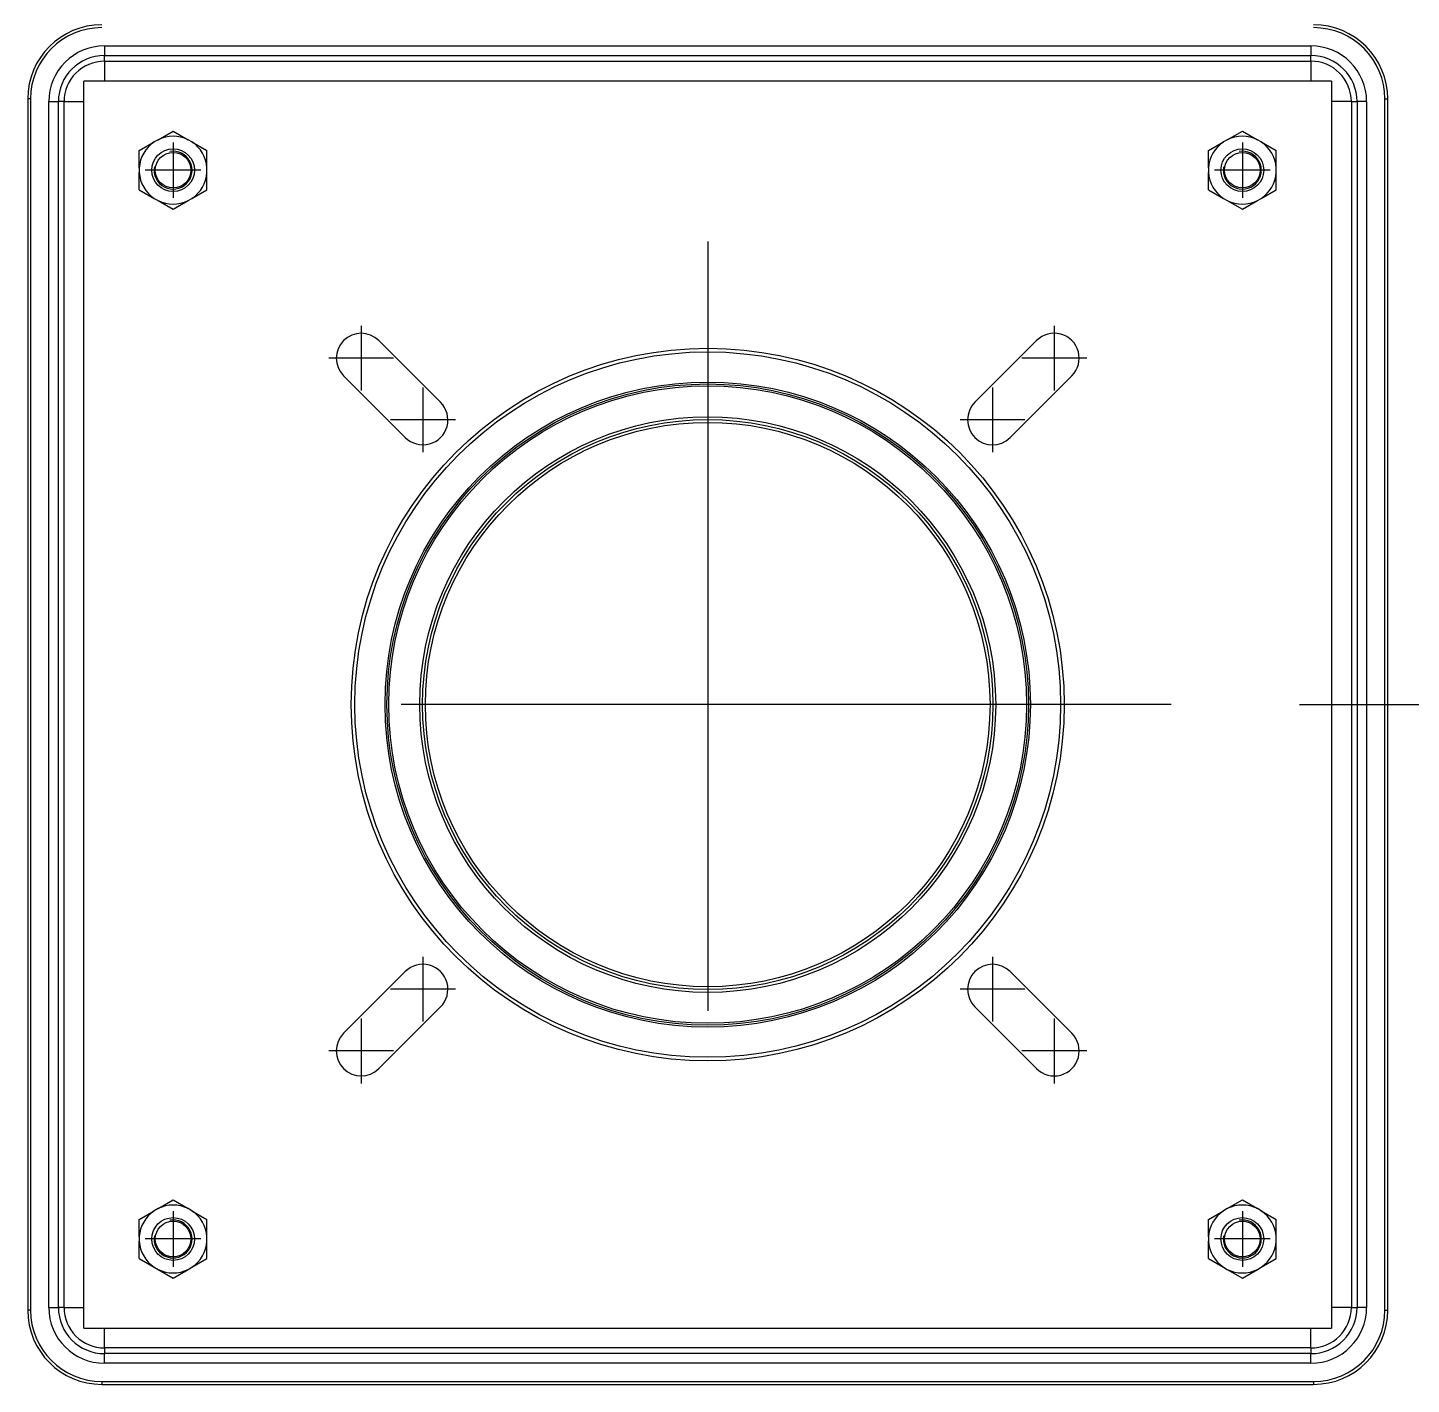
# Model space of a CAD drawing. Extents: x 0 to 420, y 0 to 297.
# Drawn here: x 350.22 to 371.78, y 232.78 to 253.93 of the extents above; entities that cross this region are included whole.
import ezdxf

# ---------------------------------------------------------------- set-up
doc = ezdxf.new("R2010")
doc.units = 0
doc.linetypes.add('DASHDOT', pattern=[18.5, 12, -3, 0.5, -3])
doc.layers.get('0').update_dxf_attribs({"linetype": 'CONTINUOUS'})

msp = doc.modelspace()

# ---------------------------------------------------------------- linework, layer by layer
at = {"color": 7}
for p, q in [((351.413818, 253.646042), (351.413818, 253.496246)), ((351.413818, 253.646042), (370.21936, 253.646042)), ((370.21936, 253.646042), (370.21936, 253.496246)), ((351.413818, 253.496246), (370.21936, 253.496246)), ((351.413818, 253.407898), (351.413818, 253.496246)), ((370.21936, 253.407898), (370.21936, 253.496246)), ((351.413818, 253.407898), (370.21936, 253.407898)), ((351.413818, 253.407898), (351.413818, 253.097504)), ((370.21936, 253.407898), (370.21936, 253.097504)), ((370.538818, 253.097504), (351.09436, 253.097504)), ((351.09436, 233.653046), (351.09436, 253.097504)), ((370.538818, 253.097504), (370.538818, 233.653046)), ((350.261047, 252.819717), (350.216583, 252.819717)), ((350.216583, 252.819717), (350.216583, 233.930832)), ((350.261047, 252.819717), (350.261047, 233.930832)), ((350.545807, 252.778046), (350.695618, 252.778046)), ((350.545807, 233.972504), (350.545807, 252.778046)), ((350.783966, 252.778046), (350.695618, 252.778046)), ((350.695618, 233.972504), (350.695618, 252.778046)), ((350.783966, 252.778046), (351.09436, 252.778046)), ((350.783966, 233.972504), (350.783966, 252.778046)), ((370.849213, 252.778046), (370.538818, 252.778046)), ((370.849213, 252.778046), (370.937561, 252.778046)), ((370.849213, 252.778046), (370.849213, 233.972504)), ((371.087372, 252.778046), (370.937561, 252.778046)), ((370.937561, 252.778046), (370.937561, 233.972504)), ((371.087372, 252.778046), (371.087372, 233.972504)), ((371.372131, 252.819717), (371.416595, 252.819717)), ((371.372131, 233.930832), (371.372131, 252.819717)), ((371.416595, 233.930832), (371.416595, 252.819717)), ((351.955475, 252.013321), (352.189941, 252.148697)), ((352.248779, 252.182663), (352.189941, 252.148697)), ((352.248779, 252.182663), (352.483246, 252.318039)), ((352.483246, 252.318039), (352.717712, 252.182663)), ((352.77655, 252.148697), (352.717712, 252.182663)), ((352.77655, 252.148697), (353.011047, 252.013321)), ((368.622131, 252.013321), (368.856628, 252.148697)), ((368.915466, 252.182663), (368.856628, 252.148697)), ((368.915466, 252.182663), (369.149933, 252.318039)), ((369.149933, 252.318039), (369.384399, 252.182663)), ((369.443237, 252.148697), (369.384399, 252.182663)), ((369.443237, 252.148697), (369.677704, 252.013321)), ((351.955475, 251.742569), (351.955475, 252.013321)), ((353.011047, 251.742569), (353.011047, 252.013321)), ((368.622131, 251.742569), (368.622131, 252.013321)), ((369.677704, 251.742569), (369.677704, 252.013321)), ((351.955475, 251.742569), (351.955475, 251.674637)), ((353.011047, 251.674637), (353.011047, 251.742569)), ((368.622131, 251.742569), (368.622131, 251.674637)), ((369.677704, 251.674637), (369.677704, 251.742569)), ((351.955475, 251.4039), (351.955475, 251.674637)), ((353.011047, 251.4039), (353.011047, 251.674637)), ((368.622131, 251.4039), (368.622131, 251.674637)), ((369.677704, 251.4039), (369.677704, 251.674637)), ((351.955475, 251.4039), (352.189941, 251.268524)), ((352.189941, 251.268524), (352.248779, 251.234558)), ((352.717712, 251.234558), (352.77655, 251.268524)), ((352.77655, 251.268524), (353.011047, 251.4039)), ((368.622131, 251.4039), (368.856628, 251.268524)), ((368.856628, 251.268524), (368.915466, 251.234558)), ((369.384399, 251.234558), (369.443237, 251.268524)), ((369.443237, 251.268524), (369.677704, 251.4039)), ((352.248779, 251.234558), (352.483246, 251.099182)), ((352.483246, 251.099182), (352.717712, 251.234558)), ((368.915466, 251.234558), (369.149933, 251.099182)), ((369.149933, 251.099182), (369.384399, 251.234558)), ((355.690063, 249.051773), (356.652527, 248.089325)), ((364.980652, 248.089325), (365.943115, 249.051773)), ((356.102539, 247.539352), (355.140106, 248.501801)), ((366.493073, 248.501801), (365.53064, 247.539352)), ((355.140106, 238.248749), (356.102539, 239.211197)), ((365.53064, 239.211197), (366.493073, 238.248749)), ((356.652527, 238.661224), (355.690063, 237.698776)), ((365.943115, 237.698776), (364.980652, 238.661224)), ((352.248779, 235.515991), (352.483246, 235.651367)), ((352.483246, 235.651367), (352.717712, 235.515991)), ((368.915466, 235.515991), (369.149933, 235.651367)), ((369.149933, 235.651367), (369.384399, 235.515991)), ((351.955475, 235.346649), (352.189941, 235.482025)), ((351.955475, 235.075912), (351.955475, 235.346649)), ((352.248779, 235.515991), (352.189941, 235.482025)), ((352.77655, 235.482025), (352.717712, 235.515991)), ((352.77655, 235.482025), (353.011047, 235.346649)), ((353.011047, 235.075912), (353.011047, 235.346649)), ((368.622131, 235.346649), (368.856628, 235.482025)), ((368.622131, 235.075912), (368.622131, 235.346649)), ((368.915466, 235.515991), (368.856628, 235.482025)), ((369.443237, 235.482025), (369.384399, 235.515991)), ((369.443237, 235.482025), (369.677704, 235.346649)), ((369.677704, 235.075912), (369.677704, 235.346649)), ((351.955475, 235.075912), (351.955475, 235.00798)), ((351.955475, 234.737228), (351.955475, 235.00798)), ((353.011047, 235.00798), (353.011047, 235.075912)), ((353.011047, 234.737228), (353.011047, 235.00798)), ((368.622131, 235.075912), (368.622131, 235.00798)), ((368.622131, 234.737228), (368.622131, 235.00798)), ((369.677704, 235.00798), (369.677704, 235.075912)), ((369.677704, 234.737228), (369.677704, 235.00798)), ((351.955475, 234.737228), (352.189941, 234.601852)), ((352.77655, 234.601852), (353.011047, 234.737228)), ((368.622131, 234.737228), (368.856628, 234.601852)), ((369.443237, 234.601852), (369.677704, 234.737228)), ((352.189941, 234.601852), (352.248779, 234.567886)), ((352.248779, 234.567886), (352.483246, 234.43251)), ((352.483246, 234.43251), (352.717712, 234.567886)), ((352.717712, 234.567886), (352.77655, 234.601852)), ((368.856628, 234.601852), (368.915466, 234.567886)), ((368.915466, 234.567886), (369.149933, 234.43251)), ((369.149933, 234.43251), (369.384399, 234.567886)), ((369.384399, 234.567886), (369.443237, 234.601852)), ((350.261047, 233.930832), (350.216583, 233.930832)), ((350.545807, 233.972504), (350.695618, 233.972504)), ((350.783966, 233.972504), (350.695618, 233.972504)), ((350.783966, 233.972504), (351.09436, 233.972504)), ((370.849213, 233.972504), (370.538818, 233.972504)), ((370.849213, 233.972504), (370.937561, 233.972504)), ((371.087372, 233.972504), (370.937561, 233.972504)), ((371.372131, 233.930832), (371.416595, 233.930832)), ((351.09436, 233.653046), (370.538818, 233.653046)), ((351.413818, 233.342651), (351.413818, 233.653046)), ((370.21936, 233.342651), (370.21936, 233.653046)), ((351.413818, 233.342651), (351.413818, 233.254303)), ((370.21936, 233.342651), (351.413818, 233.342651)), ((351.413818, 233.104507), (351.413818, 233.254303)), ((370.21936, 233.254303), (351.413818, 233.254303)), ((370.21936, 233.342651), (370.21936, 233.254303)), ((370.21936, 233.104507), (370.21936, 233.254303)), ((370.21936, 233.104507), (351.413818, 233.104507)), ((351.372131, 232.819717), (351.372131, 232.775269)), ((351.372131, 232.819717), (370.261047, 232.819717)), ((351.372131, 232.775269), (370.261047, 232.775269)), ((370.261047, 232.819717), (370.261047, 232.775269))]:
    msp.add_line(p, q, dxfattribs=at)
at = {"color": 7, "linetype": 'DASHDOT'}
for p, q in [((352.483246, 252.141937), (352.483246, 251.275269)), ((369.149933, 252.141937), (369.149933, 251.275269)), ((352.916595, 251.708603), (352.049927, 251.708603)), ((369.583252, 251.708603), (368.716583, 251.708603)), ((360.816589, 250.597504), (360.816589, 236.153046)), ((355.41507, 249.282333), (355.41507, 248.271225)), ((366.218109, 249.282333), (366.218109, 248.271225)), ((355.920624, 248.776779), (354.909515, 248.776779)), ((366.723663, 248.776779), (365.712555, 248.776779)), ((356.377533, 248.319885), (356.377533, 247.308777)), ((365.255646, 248.319885), (365.255646, 247.308777)), ((356.883087, 247.814331), (355.871979, 247.814331)), ((365.7612, 247.814331), (364.750092, 247.814331)), ((368.038818, 243.375275), (353.59436, 243.375275)), ((356.377533, 239.441772), (356.377533, 238.430664)), ((365.255646, 239.441772), (365.255646, 238.430664)), ((356.883087, 238.936218), (355.871979, 238.936218)), ((365.7612, 238.936218), (364.750092, 238.936218)), ((355.41507, 238.479324), (355.41507, 237.468216)), ((366.218109, 238.479324), (366.218109, 237.468216)), ((355.920624, 237.97377), (354.909515, 237.97377)), ((366.723663, 237.97377), (365.712555, 237.97377)), ((352.483246, 235.475281), (352.483246, 234.608612)), ((369.149933, 235.475281), (369.149933, 234.608612)), ((352.916595, 235.041946), (352.049927, 235.041946)), ((369.583252, 235.041946), (368.716583, 235.041946))]:
    msp.add_line(p, q, dxfattribs=at)
at = {"color": 34}
msp.add_line((370.038818, 243.375275), (401.878418, 243.375275), dxfattribs=at)
at = {"color": 7}
for centre, radius in [((352.483246, 251.708603), 0.333333), ((352.483246, 251.708603), 0.277778), ((369.149933, 251.708603), 0.333333), ((369.149933, 251.708603), 0.277778), ((360.816589, 243.375275), 5.555556), ((360.816589, 243.375275), 5.5), ((360.816589, 243.375275), 5.029388), ((360.816589, 243.375275), 5), ((360.816589, 243.375275), 4.970612), ((360.816589, 243.375275), 4.488526), ((360.816589, 243.375275), 4.444444), ((360.816589, 243.375275), 4.400363), ((352.483246, 235.041946), 0.333333), ((352.483246, 235.041946), 0.277778), ((369.149933, 235.041946), 0.333333), ((369.149933, 235.041946), 0.277778)]:
    msp.add_circle(centre, radius, dxfattribs=at)
for centre, radius, start, end in [((351.372131, 252.819717), 1.155558, 90.000064, 179.999964), ((351.372131, 252.819717), 1.111113, 90.00003, 179.999964), ((370.261047, 252.819717), 1.111113, 0.000025, 89.999975), ((370.261047, 252.819717), 1.155558, 0.000043, 89.999968), ((351.413818, 252.778046), 0.867992, 90.000084, 179.999964), ((370.21936, 252.778046), 0.867992, 0.000047, 89.999996), ((351.413818, 252.778046), 0.718192, 90.000037, 179.999964), ((370.21936, 252.778046), 0.718192, 0.000001, 89.999996), ((351.413818, 252.778046), 0.629847, 90.000084, 179.999909), ((370.21936, 252.778046), 0.629845, 359.999977, 90.00003), ((352.483246, 251.708603), 0.52887, 123.682473, 176.317522), ((352.483246, 251.708603), 0.52887, 63.682471, 116.317521), ((352.483246, 251.708603), 0.52887, 3.682473, 56.317526), ((369.149933, 251.708603), 0.52887, 123.682473, 176.317522), ((369.149933, 251.708603), 0.52887, 63.682471, 116.317521), ((369.149933, 251.708603), 0.52887, 3.682473, 56.317526), ((352.483246, 251.708603), 0.29575, 169.999993, 100.000014), ((369.149933, 251.708603), 0.29575, 169.999993, 100.000014), ((352.483246, 251.708603), 0.52887, 183.682478, 236.317527), ((352.483246, 251.708603), 0.52887, 303.682474, 356.317527), ((369.149933, 251.708603), 0.52887, 183.682478, 236.317527), ((369.149933, 251.708603), 0.52887, 303.682474, 356.317527), ((352.483246, 251.708603), 0.52887, 243.682479, 296.317529), ((369.149933, 251.708603), 0.52887, 243.682479, 296.317529), ((355.41507, 248.776779), 0.388889, 45.000001, 225), ((366.218109, 248.776779), 0.388889, 314.999999, 135), ((356.377533, 247.814331), 0.388889, 225, 45.000001), ((365.255646, 247.814331), 0.388889, 135, 314.999999), ((356.377533, 238.936218), 0.388889, 314.999999, 135), ((365.255646, 238.936218), 0.388889, 45.000001, 225), ((355.41507, 237.97377), 0.388889, 135, 314.999999), ((366.218109, 237.97377), 0.388889, 225, 45.000001), ((352.483246, 235.041946), 0.52887, 63.682471, 116.317521), ((369.149933, 235.041946), 0.52887, 63.682471, 116.317521), ((352.483246, 235.041946), 0.52887, 123.682473, 176.317522), ((352.483246, 235.041946), 0.29575, 169.999993, 100.000014), ((352.483246, 235.041946), 0.52887, 3.682473, 56.317526), ((369.149933, 235.041946), 0.52887, 123.682473, 176.317522), ((369.149933, 235.041946), 0.29575, 169.999993, 100.000014), ((369.149933, 235.041946), 0.52887, 3.682473, 56.317526), ((352.483246, 235.041946), 0.52887, 183.682478, 236.317527), ((352.483246, 235.041946), 0.52887, 303.682474, 356.317527), ((369.149933, 235.041946), 0.52887, 183.682478, 236.317527), ((369.149933, 235.041946), 0.52887, 303.682474, 356.317527), ((352.483246, 235.041946), 0.52887, 243.682479, 296.317529), ((369.149933, 235.041946), 0.52887, 243.682479, 296.317529), ((351.372131, 233.930832), 1.155558, 180.000063, 269.999957), ((351.372131, 233.930832), 1.111113, 180.000022, 269.999977), ((351.413818, 233.972504), 0.867992, 180.00005, 269.999991), ((351.413818, 233.972504), 0.718192, 180.000009, 269.999984), ((351.413818, 233.972504), 0.629845, 179.999991, 269.999997), ((370.21936, 233.972504), 0.629845, 269.99995, 0.000055), ((370.21936, 233.972504), 0.718192, 269.999997, 0.000002), ((370.21936, 233.972504), 0.867991, 270.000038, 0.000003), ((370.261047, 233.930832), 1.111113, 270.000025, 359.999975), ((370.261047, 233.930832), 1.155558, 270.000059, 359.999957)]:
    msp.add_arc(centre, radius, start, end, dxfattribs=at)

doc.saveas('drawing.dxf')
